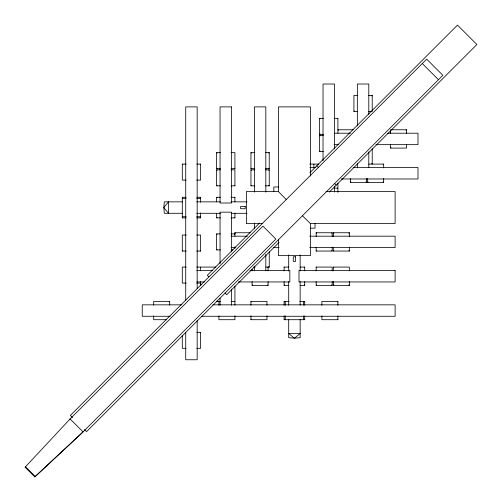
<?xml version="1.0" encoding="UTF-8"?>
<svg xmlns="http://www.w3.org/2000/svg" width="502" height="502" viewBox="0 0 502 502"><rect width="100%" height="100%" fill="white"/><g stroke="black" fill="none" stroke-linecap="round" stroke-linejoin="round"><path stroke-width="0.75" d="M25.1 467.193L70.104 418.95L83.05 431.896L34.807 476.9L25.1 467.193L25.52 466.766L35.234 476.48M200.103 164.593L200.599 164.098L196.784 164.098M220.434 168.678L216.619 168.678L217.115 168.183M200.103 197.775L200.599 197.28L196.784 197.28M186.11 217.874L182.295 217.874L182.791 217.379M220.434 185.84L216.619 185.84L217.115 185.345M254.759 168.678L250.944 168.678L251.439 168.183M268.752 153.154L269.248 152.658L265.439 152.658M234.428 197.775L234.923 197.28L231.108 197.28M186.11 251.056L182.295 251.056L182.791 250.561M220.434 217.874L216.619 217.874L217.115 217.379M254.759 185.84L250.944 185.84L251.439 185.345M268.752 170.316L269.248 169.82L265.439 169.82M323.407 134.354L319.592 134.354L320.088 133.858M337.407 118.83L337.902 118.334L334.087 118.334M357.731 111.469L353.916 111.469L354.412 110.973M220.434 249.914L216.619 249.914L217.115 249.419M371.731 95.945L372.227 95.449L368.412 95.449M234.428 234.39L234.923 233.894L231.108 233.894M169.212 301.897L169.707 301.401L169.707 305.216M323.407 151.516L319.592 151.516L320.088 151.02M313.38 164.593L313.875 164.098L313.875 167.894M259.616 222.963L207.313 275.272L208.932 276.891M309.897 172.688L457.485 25.1L476.9 44.515L329.312 192.103M201.095 284.885L200.599 285.381L200.599 281.566M69.571 419.484L262.916 226.138L275.862 239.084L82.516 432.429L34.807 476.9M217.115 300.905L216.619 301.401L220.434 301.401M279.037 242.384L226.728 294.687L225.109 293.068M337.407 188.62L337.902 188.124L334.106 188.124M200.103 332.788L200.599 332.293L196.784 332.293M350.484 178.593L350.484 182.408L350.98 181.912M267.61 267.572L268.106 267.077L268.106 270.892M406.055 130.269L406.551 129.773L406.551 133.588M252.086 281.566L252.086 285.381L252.581 284.885M390.531 144.269L390.531 148.084L391.027 147.588M383.17 164.593L383.666 164.098L383.666 167.913M367.646 178.593L367.646 182.408L368.142 181.912M331.684 233.248L332.18 232.752L332.18 236.561M316.16 247.241L316.16 251.056L316.655 250.561M284.126 281.566L284.126 285.381L284.621 284.885M250.944 315.89L250.944 319.705L251.439 319.209M304.225 267.572L304.72 267.077L304.72 270.892M348.846 233.248L349.342 232.752L349.342 236.561M333.322 247.241L333.322 251.056L333.817 250.561M316.16 281.566L316.16 285.381L316.655 284.885M284.126 315.89L284.126 319.705L284.621 319.209M304.225 301.897L304.72 301.401L304.72 305.216M333.322 281.566L333.322 285.381L333.817 284.885M337.407 301.897L337.902 301.401L337.902 305.216M357.731 95.449L353.916 95.449L353.916 111.469M368.412 111.469L371.536 111.469M319.592 134.354L319.592 118.334L323.407 118.334M353.157 129.773L337.902 129.773L338.398 130.269M390.531 129.773L406.551 129.773M334.47 133.206L350.484 133.206M387.695 133.206L417.99 133.206L417.99 144.651L375.973 144.651M319.592 151.516L319.592 135.496L323.407 135.496M334.106 144.651L338.373 144.651M390.531 148.084L406.551 148.084L406.551 144.269M216.619 168.678L216.619 152.658L220.434 152.658M231.108 152.658L234.923 152.658L234.923 168.678L231.108 168.678M250.944 168.678L250.944 152.658L254.759 152.658M186.11 180.118L182.295 180.118L182.295 164.098L186.11 164.098M309.678 164.098L318.833 164.098M368.794 164.098L383.666 164.098M309.847 167.53L315.777 167.53M353.201 167.53L417.99 167.53L417.99 178.976L341.247 178.976M265.439 168.678L269.248 168.678L269.248 152.658M216.619 185.84L216.619 169.82L220.434 169.82M231.108 169.82L234.923 169.82L234.923 185.84L231.108 185.84M250.944 185.84L250.944 169.82L254.759 169.82M196.784 180.118L200.599 180.118L200.599 164.098M350.484 182.408L366.504 182.408L366.504 178.593M367.646 182.408L383.666 182.408L383.666 178.593M265.439 185.84L269.248 185.84L269.248 169.82M278.522 186.982L273.828 186.982L273.828 191.682M286.253 199.57L278.403 191.557L246.369 191.557L246.369 223.597L262.778 223.597M325.974 191.557L395.112 191.557L395.112 223.597L310.443 223.597L302.43 215.747M182.295 217.874L182.295 197.28L186.11 197.28M216.619 201.854L216.619 197.28L220.434 197.28M182.295 198.422L186.11 198.422M196.784 198.422L200.599 198.422M182.602 201.854L164.349 201.854A14.872 5.083 90 0 0 164.349 213.3L182.602 213.3M196.797 201.854L220.434 201.854M230.97 201.854L247.097 201.854M196.797 213.3L220.434 213.3M231.227 213.3L247.084 213.3M182.295 216.732L186.11 216.732M196.784 216.732L200.599 216.732M196.784 217.874L200.599 217.874L200.599 212.917M231.108 217.874L234.923 217.874L234.923 213.3M310.318 228.172L315.018 228.172L315.018 223.478M234.923 236.185L234.923 232.752L250.178 232.752M316.16 236.561L316.16 232.752L332.18 232.752M333.322 236.561L333.322 232.752L349.342 232.752M216.619 249.914L216.619 233.894L220.434 233.894M186.11 235.036L182.295 235.036L182.295 251.056M196.784 235.036L200.599 235.036L200.599 251.056L196.784 251.056M231.121 236.185L247.398 236.185M309.696 236.185L395.112 236.185L395.112 247.624L309.696 247.624M231.121 247.624L235.777 247.624M273.314 247.624L279.137 247.624M231.108 249.914L232.865 249.914M316.16 251.056L332.18 251.056L332.18 247.241M333.322 251.056L349.342 251.056L349.342 247.241M186.11 267.077L182.295 267.077L182.295 283.09L186.11 283.09M196.784 267.077L215.854 267.077M253.61 267.077L255.141 267.077M265.815 267.077L269.248 267.077L269.248 251.822M284.126 270.892L284.126 267.077L288.7 267.077M300.146 267.077L304.72 267.077M316.16 270.892L316.16 267.077L332.18 267.077L332.18 270.892M333.322 270.892L333.322 267.077L349.342 267.077L349.342 270.892M196.784 270.509L212.804 270.509M249.921 270.509L289.842 270.509L289.842 281.948L238.35 281.948M196.784 281.948L204.414 281.948M196.784 283.09L200.599 283.09M252.086 285.381L268.106 285.381L268.106 281.566M284.126 285.381L288.7 285.381M300.146 285.381L304.72 285.381L304.72 281.566M316.16 285.381L332.18 285.381L332.18 281.566M333.322 285.381L349.342 285.381L349.342 281.566M169.707 301.401L153.687 301.401L153.687 305.216M231.108 301.401L234.923 301.401M250.944 305.216L250.944 301.401L266.964 301.401L266.964 305.216M284.126 305.216L284.126 301.401L289.083 301.401M299.763 301.401L304.72 301.401M337.902 301.401L321.882 301.401L321.882 305.216M181.843 304.833L142.248 304.833L142.248 316.273L170.197 316.273M212.817 304.833L395.112 304.833L395.112 316.273L201.365 316.273M166.658 319.705L153.687 319.705L153.687 315.89M250.944 319.705L266.964 319.705L266.964 315.89M284.126 319.705L304.72 319.705L304.72 315.89M337.902 315.89L337.902 319.705L321.882 319.705L321.882 315.89M186.11 348.313L182.295 348.313L182.295 335.342M196.784 348.313L200.599 348.313L200.599 332.293M422.289 63.534L438.466 79.711M371.731 163.602L372.227 164.098L372.227 148.843M319.592 118.334L320.088 118.83M383.17 181.912L383.666 182.408M319.592 135.496L320.088 135.992M366.008 181.912L366.504 182.408M316.812 165.773L318.431 167.392M334.608 183.569L336.227 185.188M268.752 168.183L269.248 168.678M333.322 232.752L333.817 233.248M250.944 152.658L251.439 153.154M348.846 250.561L349.342 251.056M268.752 185.345L269.248 185.84M316.16 232.752L316.655 233.248M250.944 169.82L251.439 170.316M331.684 250.561L332.18 251.056M234.428 168.183L234.923 168.678M333.322 267.077L333.817 267.572M216.619 152.658L217.115 153.154M348.846 284.885L349.342 285.381M234.428 185.345L234.923 185.84M316.16 267.077L316.655 267.572M216.619 169.82L217.115 170.316M331.684 284.885L332.18 285.381M216.619 197.28L217.115 197.775M304.225 284.885L304.72 285.381M182.295 164.098L182.791 164.593M337.407 319.209L337.902 319.705M234.428 217.379L234.923 217.874M284.126 267.077L284.621 267.572M234.923 232.752L235.419 233.248M268.752 266.581L269.248 267.077M182.295 197.28L182.791 197.775M304.225 319.209L304.72 319.705M200.103 217.379L200.599 217.874M216.619 233.894L217.115 234.39M267.61 284.885L268.106 285.381M284.126 301.401L284.621 301.897M200.103 250.561L200.599 251.056M250.944 301.401L251.439 301.897M72.533 417.601L70.374 415.443L426.675 59.142L442.858 75.325L86.557 431.626L84.399 429.467M390.531 130.464L390.531 133.588M372.227 95.449L372.227 111.469M368.794 114.305L368.794 84.01L357.349 84.01L357.349 125.876M368.794 151.893L368.794 167.53M357.349 163.627L357.349 167.9M337.902 118.334L337.902 133.206M337.902 183.167L337.902 192.322M334.47 148.925L334.47 84.01L323.024 84.01L323.024 160.728M334.47 186.223L334.47 192.028M310.443 176.026L310.443 106.888L278.403 106.888L278.403 191.557M310.443 223.597L310.443 255.631L278.403 255.631L278.403 239.222M303.578 301.401L303.578 305.216M303.578 315.89L303.578 319.705M300.146 254.903L300.146 270.823M300.146 281.566L300.146 305.203M300.146 319.397L300.146 337.651A14.872 5.083 0 0 1 288.7 337.651L288.7 319.397M288.7 254.916L288.7 271.067M288.7 281.566L288.7 305.203M285.268 301.401L285.268 305.216M285.268 315.89L285.268 319.705M265.815 192.134L265.815 106.888L254.376 106.888L254.376 192.134M265.815 254.414L265.815 270.873M254.376 223.007L254.376 228.774M254.376 266.185L254.376 270.873M252.086 269.135L252.086 270.892M234.923 197.28L234.923 201.854M234.923 246.858L234.923 248.39M234.923 286.146L234.923 305.216M234.923 315.89L234.923 319.705L218.91 319.705L218.91 315.89M231.491 251.835L231.491 212.158L220.052 212.158L220.052 263.644M231.491 289.19L231.491 305.203M220.052 298.226L220.052 305.203M218.91 301.401L218.91 305.216M216.619 213.3L216.619 217.874M200.599 197.28L200.599 202.237M200.599 267.077L200.599 270.892M197.167 288.512L197.167 106.888L185.727 106.888L185.727 300.491M197.167 320.609L197.167 359.752L185.727 359.752L185.727 332.293M168.565 201.854L163.69 207.577L168.565 213.3L168.565 201.854M300.146 333.435L294.423 338.31L288.7 333.435L300.146 333.435M231.491 106.888L220.052 106.888L220.052 203.003L231.491 203.003L231.491 106.888M245.221 206.435L240.646 206.435L240.646 208.725L245.221 208.725L245.221 206.435M295.565 256.779L293.275 256.779L293.275 261.354L295.565 261.354L295.565 256.779M395.112 270.509L298.997 270.509L298.997 281.948L395.112 281.948L395.112 270.509"/></g></svg>
